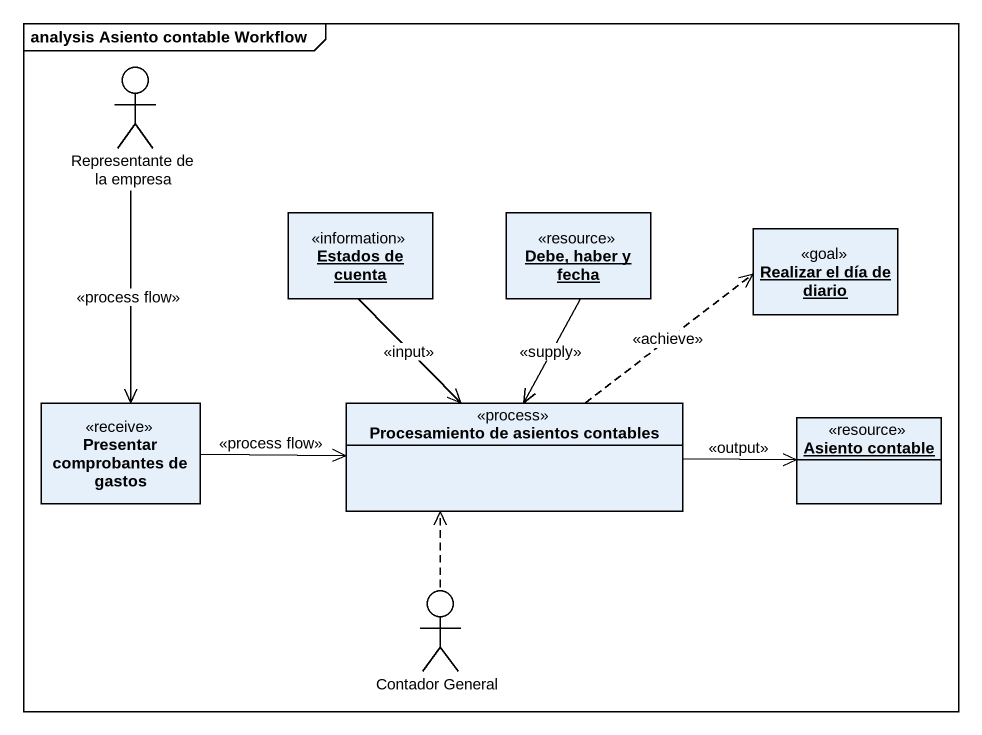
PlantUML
@startuml
mainframe analysis Asiento contable Workflow
allowmixing
hide circle
hide empty members
actor "Representante de la empresa" as Representante_de_la_empresa
object "Estados de cuenta" as Estados_de_cuenta <<information>>
object "Debe, haber y fecha" as Debe_haber_y_fecha <<resource>>
object "Realizar el día de diario" as Realizar_el_día_de_diario <<goal>>
class "Presentar comprobantes de gastos" as Presentar_comprobantes_de <<receive>>
class "Procesamiento de asientos contables" as Procesamiento_de_asientos <<process>>
object "Asiento contable" as Asiento_contable <<resource>>
actor "Contador General" as Contador_General
Representante_de_la_empresa --> Presentar_comprobantes_de : <<process flow>>
Estados_de_cuenta --> Procesamiento_de_asientos : <<input>>
Debe_haber_y_fecha --> Procesamiento_de_asientos : <<supply>>
Presentar_comprobantes_de -right-> Procesamiento_de_asientos : <<process flow>>
Procesamiento_de_asientos .right.> Realizar_el_día_de_diario : <<achieve>>
Procesamiento_de_asientos -right-> Asiento_contable : <<output>>
Contador_General .up.> Procesamiento_de_asientos
@enduml
